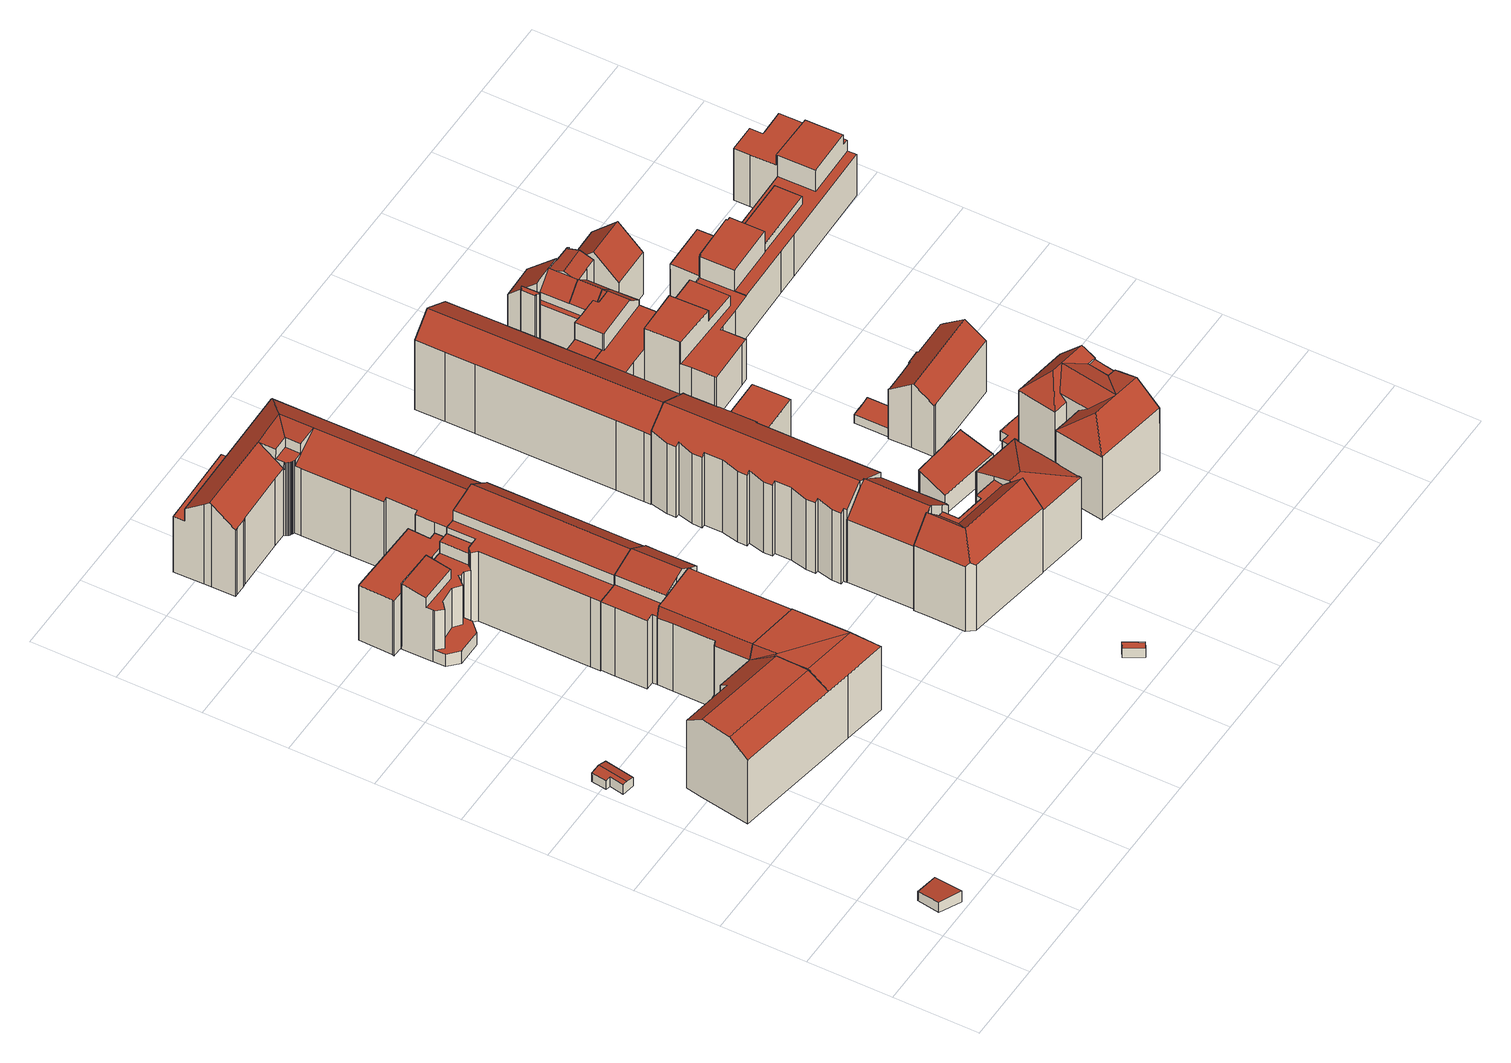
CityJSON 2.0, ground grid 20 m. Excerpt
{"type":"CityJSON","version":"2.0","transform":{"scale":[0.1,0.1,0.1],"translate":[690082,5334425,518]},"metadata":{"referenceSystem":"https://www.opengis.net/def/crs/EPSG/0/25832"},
"CityObjects":{
"building1":{"type":"Building","attributes":{"Gemeindeschluessel":"09162000","HoeheDach":"523.178","HoeheGrund":"520.150","Methode":"2000","NiedrigsteTraufeDesGebaeudes":"522.634","Geometrietyp2DReferenz":"3000","function":"31001_2000","roofType":"1000","measuredHeight":3.03},"geometry":[{"type":"MultiSurface","lod":"2","boundaries":[[[0,1,2,3]],[[4,5,6,7]],[[5,2,1,6]],[[7,0,3,4]],[[6,1,0,7]],[[4,3,2,5]]],"semantics":{"surfaces":[{"type":"RoofSurface"},{"type":"GroundSurface"},{"type":"WallSurface"}],"values":[0,1,2,2,2,2]}}]},
"building2":{"type":"Building","attributes":{"Gemeindeschluessel":"09162000","HoeheDach":"523.079","HoeheGrund":"520.060","Methode":"1000","NiedrigsteTraufeDesGebaeudes":"522.524","Geometrietyp2DReferenz":"3000","function":"31001_2000","roofType":"3100","measuredHeight":3.02},"geometry":[{"type":"MultiSurface","lod":"2","boundaries":[[[8,9,10,11,12]],[[13,14,9,8]],[[15,16,17,18]],[[17,16,19,10,9,14]],[[20,21,19,16,15]],[[21,11,10,19]],[[12,11,21,20]],[[18,17,14,13]],[[8,12,20,15,18,13]]],"semantics":{"surfaces":[{"type":"WallSurface"},{"type":"RoofSurface"},{"type":"GroundSurface"}],"values":[0,0,0,1,0,1,0,0,2]}}]},
"building3":{"type":"Building","attributes":{"Gemeindeschluessel":"09162000","HoeheDach":"541.930","HoeheGrund":"519.830","Methode":"2000","NiedrigsteTraufeDesGebaeudes":"523.800","Geometrietyp2DReferenz":"3000","function":"31001_9998","roofType":"1000","measuredHeight":22.1,"storeysAboveGround":6},"geometry":[{"type":"MultiSurface","lod":"2","boundaries":[[[22,23,24,25]],[[26,27,28,29]],[[30,31,32,33,34,35,36,37]],[[38,39,40,41,29,28]],[[25,24,42,43]],[[40,39,44,45]],[[46,47,23,22]],[[48,32,49,50]],[[51,52,47,46]],[[53,54,55,56]],[[57,32,31]],[[58,38,28,27,59,60]],[[61,62,30,37,63]],[[64,65,58,66,57]],[[59,27,26,67,68,69]],[[70,50,49,71,72,73,74]],[[75,76,52,51]],[[77,78,79,80,81,82,83,84,85,86,87,88,89,53,56,75,51,46,22,25,43,74,73,72,90,68,67,26,29,41,40,45]],[[60,59,69,91,71,49,32]],[[56,55,76,75]],[[92,93,94,64,95,96]],[[97,33,32,48]],[[94,98,99,65,64]],[[90,91,69,68]],[[62,100,31,32,31,30]],[[80,93,92,81]],[[43,42,70,74]],[[101,63,37,36,86,85,84,83]],[[96,61,63,101]],[[86,36,35,87]],[[93,80,79,78,98,94]],[[82,81,92,96,101,83]],[[95,62,61,96]],[[102,99,44,39,38,58]],[[87,35,34,88]],[[64,57,31,100,62,95]],[[34,33,97,54,53,89,88]],[[72,71,91,90]],[[48,50,70,42,24,23,47,52,76,55,54,97]],[[66,58,65,99,102,58,60,32]],[[57,66,32]],[[78,77,45,44,99,98]]],"semantics":{"surfaces":[{"type":"WallSurface"},{"type":"RoofSurface"},{"type":"GroundSurface"}],"values":[0,0,1,0,0,0,0,0,0,0,1,1,1,1,0,0,0,2,1,0,1,0,1,0,0,0,0,0,1,0,0,0,0,1,0,1,0,0,1,0,1,0]}}]},
"building4":{"type":"Building","attributes":{"Gemeindeschluessel":"09162000","HoeheDach":"538.195","HoeheGrund":"519.747","Methode":"2000","NiedrigsteTraufeDesGebaeudes":"523.170","Geometrietyp2DReferenz":"3000","function":"31001_1000","roofType":"1000","measuredHeight":18.45,"storeysAboveGround":5},"geometry":[{"type":"MultiSurface","lod":"2","boundaries":[[[103,104,105,106]],[[107,108,109,110]],[[111,112,113,114,115]],[[116,117,118,104,103,119]],[[110,109,120,121]],[[115,114,122,123]],[[124,125,126,127]],[[128,129,112,111]],[[126,125,130,131,132,133,107,110,121,134,135,136]],[[106,105,137,138]],[[137,105,104,118]],[[139,140,141,124,127,142,117,116,128,111,115,123,143]],[[134,144,145,135]],[[139,132,131,140]],[[141,130,125,124]],[[117,142,146,138,137,118]],[[128,116,119,147,148,129]],[[142,127,126,136,149,146]],[[123,122,150,143]],[[140,131,130,141]],[[113,112,129,148]],[[114,113,148,147]],[[135,145,149,136]],[[121,120,144,134]],[[139,143,150,151,133,132]],[[133,151,108,107]],[[146,149,145,144,120,109,108,151,150,122,114,147,119,103,106,138]]],"semantics":{"surfaces":[{"type":"WallSurface"},{"type":"RoofSurface"},{"type":"GroundSurface"}],"values":[0,0,0,0,0,0,0,0,1,0,1,2,0,0,0,0,0,0,0,0,1,0,0,0,0,0,1]}}]},
"building5":{"type":"Building","attributes":{"Gemeindeschluessel":"09162000","HoeheDach":"535.482","HoeheGrund":"520.010","Methode":"1000","NiedrigsteTraufeDesGebaeudes":"535.482","Geometrietyp2DReferenz":"3000","function":"31001_9998","roofType":"1000","measuredHeight":15.47,"storeysAboveGround":5},"geometry":[{"type":"MultiSurface","lod":"2","boundaries":[[[152,153,154,155]],[[156,157,158,159,160,161,162,163]],[[164,165,166,167]],[[155,154,168,169]],[[170,171,153,152]],[[167,172,158,157,156,163,173,170,152,155,169,164]],[[169,168,165,164]],[[167,166,174,172]],[[161,160,159,174,166,165,168,154,153,171,175,162]],[[173,175,171,170]],[[172,174,159,158]],[[163,162,175,173]]],"semantics":{"surfaces":[{"type":"WallSurface"},{"type":"GroundSurface"},{"type":"RoofSurface"}],"values":[0,0,0,0,0,1,0,0,2,0,0,0]}}]},
"building6":{"type":"Building","attributes":{"Gemeindeschluessel":"09162000","HoeheDach":"543.700","HoeheGrund":"519.780","Methode":"2000","NiedrigsteTraufeDesGebaeudes":"539.237","Geometrietyp2DReferenz":"3000","function":"31001_1000","roofType":"3100","measuredHeight":23.92,"storeysAboveGround":5},"geometry":[{"type":"MultiSurface","lod":"2","boundaries":[[[176,177,178,179]],[[180,181,177,176]],[[45,182,183,40]],[[26,184,185,68]],[[186,40,183,187,188,29]],[[189,185,184,190,191,178,177,181]],[[183,182,192,193,194,187]],[[188,187,194,195,196]],[[197,189,181,180]],[[191,195,194,193,198,199,200,179,178]],[[190,196,195,191]],[[201,29,188,196,190,184,26]],[[202,192,182,45]],[[198,193,192,202]],[[68,185,189,197]],[[202,45,40,186,29,201,26,68,197,180,176,179,200,199,198]]],"semantics":{"surfaces":[{"type":"WallSurface"},{"type":"RoofSurface"},{"type":"GroundSurface"}],"values":[0,0,0,0,0,1,1,1,0,0,0,0,0,0,0,2]}}]},
"building7":{"type":"Building","attributes":{"name":"Berufsfachschule","Gemeindeschluessel":"09162000","HoeheDach":"543.730","HoeheGrund":"519.540","Methode":"2000","NiedrigsteTraufeDesGebaeudes":"539.219","Geometrietyp2DReferenz":"3000","function":"31001_9998","roofType":"3100","measuredHeight":24.19,"storeysAboveGround":5},"geometry":[{"type":"MultiSurface","lod":"2","boundaries":[[[203,204,205,206]],[[207,208,209,210]],[[211,212,213,214]],[[215,216,206,205,217,218,219,220,221]],[[205,204,222,223,224,217]],[[203,206,216,215,221,225,226,227,211,214,207,210,228,229,230,231,232]],[[221,220,233,225]],[[226,234,235,227]],[[225,233,234,226]],[[227,235,212,211]],[[219,218,236,237]],[[231,223,222,232]],[[214,213,208,207]],[[234,233,220,219,237,209,208,213,212,235]],[[237,236,238,229,228,210,209]],[[232,222,204,203]],[[217,224,238,236,218]],[[224,223,231,230,229,238]]],"semantics":{"surfaces":[{"type":"WallSurface"},{"type":"RoofSurface"},{"type":"GroundSurface"}],"values":[0,0,0,0,1,2,0,0,0,0,0,0,0,1,0,0,1,0]}}]},
"building8":{"type":"Building","attributes":{"name":"TRYP Hotel","Gemeindeschluessel":"09162000","HoeheDach":"542.951","HoeheGrund":"519.402","Methode":"2000","NiedrigsteTraufeDesGebaeudes":"519.616","Geometrietyp2DReferenz":"3000","function":"31001_9998","roofType":"3100","measuredHeight":23.55,"storeysAboveGround":6},"geometry":[{"type":"MultiSurface","lod":"2","boundaries":[[[239,240,241,242,243,244]],[[245,246,247,248]],[[249,250,251,252,253,254,255]],[[256,257,258,259]],[[260,261,262,263]],[[264,265,266,267]],[[248,247,268,269]],[[265,270,271,266]],[[272,273,274,275]],[[276,277,278,251,267,266,271]],[[279,280,281,282]],[[283,255,254,284]],[[285,286,287,288]],[[289,290,291,292]],[[293,294,295,296]],[[276,297,298,277]],[[299,300,301,302]],[[272,275,303,304,305,306]],[[258,257,294,293]],[[307,306,305,308]],[[302,301,309,310]],[[311,312,313,314,299,302,310,315,316,317,318,319,240,239,285,288,320,279,282,245,248,269,259,258,293,296,321,322,260,263,323,283,284,324,325,278,277,298,326,307,308,327,328]],[[329,291,290,330]],[[297,276,271,270,331,332]],[[303,328,327,304]],[[324,253,252,325]],[[284,254,253,324]],[[292,291,329,333]],[[311,328,303,275,274,334]],[[241,335,336,337,338,339,309,301,300,340,292,333,242]],[[269,268,341,256,259]],[[282,281,246,245]],[[297,332,326,298]],[[334,342,314,313,312,311]],[[318,336,335,319]],[[333,329,243,242]],[[343,344,345,346,289,273,347]],[[323,263,262,345,344]],[[270,265,264,250,249,343,347,331]],[[320,348,280,279]],[[256,349,346,345,262,261,350,351,295,294,257]],[[288,287,348,320]],[[321,351,350,322]],[[316,338,337,317]],[[334,274,273,289,292,340,342]],[[267,251,250,264]],[[319,335,241,240]],[[256,341,352,349]],[[346,353,290,289]],[[286,244,243,329,330,354,352,341,268,247,246,281,280,348,287]],[[283,323,344,343,249,255]],[[286,285,239,244]],[[296,295,351,321]],[[325,252,251,278]],[[299,314,342,340,300]],[[317,337,336,318]],[[346,349,352,354,353]],[[330,290,353,354]],[[308,305,304,327]],[[322,350,261,260]],[[326,332,331,347,273,272,306,307]],[[310,309,339,315]],[[315,339,338,316]]],"semantics":{"surfaces":[{"type":"WallSurface"},{"type":"RoofSurface"},{"type":"GroundSurface"}],"values":[0,0,1,0,0,1,0,0,0,0,0,0,0,1,0,0,0,1,0,0,0,2,0,1,0,0,0,0,0,1,0,0,0,0,0,0,1,0,0,0,1,0,0,0,1,0,0,0,1,1,0,0,0,0,0,0,0,0,0,0,0,0,0]}}]},
"building9":{"type":"Building","attributes":{"Gemeindeschluessel":"09162000","HoeheDach":"522.780","HoeheGrund":"520.230","Methode":"2000","NiedrigsteTraufeDesGebaeudes":"522.780","Geometrietyp2DReferenz":"3000","function":"31001_2000","roofType":"1000","measuredHeight":2.55},"geometry":[{"type":"MultiSurface","lod":"2","boundaries":[[[355,356,357,358]],[[359,360,357,356]],[[361,362,355,358]],[[362,359,356,355]],[[361,358,357,360]],[[361,360,359,362]]],"semantics":{"surfaces":[{"type":"WallSurface"},{"type":"RoofSurface"},{"type":"GroundSurface"}],"values":[0,0,0,1,2,0]}}]},
"building10":{"type":"Building","attributes":{"Gemeindeschluessel":"09162000","HoeheDach":"543.410","HoeheGrund":"519.970","Methode":"2000","NiedrigsteTraufeDesGebaeudes":"537.778","Geometrietyp2DReferenz":"3000","function":"31001_9998","roofType":"3100","measuredHeight":23.44,"storeysAboveGround":6},"geometry":[{"type":"MultiSurface","lod":"2","boundaries":[[[363,364,365,366]],[[367,368,369,370]],[[371,372,373,374,375,376,377,365,364,378,379,380]],[[381,374,373,382]],[[383,384,385,386]],[[386,385,368,367]],[[387,378,364,363]],[[366,365,377,388]],[[389,390,380,379,391]],[[370,369,390,389]],[[392,375,374,381]],[[388,377,376,393]],[[391,379,378,387]],[[389,391,387,363,366,388,393,392,381,382,394,383,386,367,370]],[[385,384,371,380,390,369,368]],[[394,372,371,384,383]],[[382,373,372,394]],[[393,376,375,392]]],"semantics":{"surfaces":[{"type":"WallSurface"},{"type":"RoofSurface"},{"type":"GroundSurface"}],"values":[0,0,1,0,0,0,0,0,0,0,0,0,0,2,1,0,0,0]}}]},
"building11":{"type":"Building","attributes":{"Gemeindeschluessel":"09162000","HoeheDach":"543.204","HoeheGrund":"519.640","Methode":"2000","NiedrigsteTraufeDesGebaeudes":"537.988","Geometrietyp2DReferenz":"3000","function":"31001_9998","roofType":"3100","measuredHeight":23.56,"storeysAboveGround":6},"geometry":[{"type":"MultiSurface","lod":"2","boundaries":[[[395,396,397,398,399,400]],[[401,402,403,404]],[[405,406,407,408,409,410]],[[411,412,402,401]],[[413,400,399,414,415,416,417]],[[418,419,420,421,405,410]],[[422,423,424,425,426,427,408,407]],[[428,429,398,397,396,430,419,418,410,409,408,427,426,425,431,432,411,401,404,433]],[[429,414,399,398]],[[430,396,395,434,420,419]],[[432,435,412,411]],[[429,428,433,436,415,414]],[[416,437,424,423,422,438,417]],[[421,417,438,422,407,406,405]],[[415,436,403,402,412,435,437,416]],[[404,403,436,433]],[[437,435,432,431,425,424]],[[420,434,395,400,413,417,421]]],"semantics":{"surfaces":[{"type":"WallSurface"},{"type":"RoofSurface"},{"type":"GroundSurface"}],"values":[0,0,0,0,1,0,0,2,0,0,0,0,1,1,1,0,0,1]}}]},
"building12":{"type":"Building","attributes":{"Gemeindeschluessel":"09162000","HoeheDach":"544.030","HoeheGrund":"519.727","Methode":"2000","NiedrigsteTraufeDesGebaeudes":"533.230","Geometrietyp2DReferenz":"3000","function":"31001_1000","roofType":"3100","measuredHeight":24.3,"storeysAboveGround":7},"geometry":[{"type":"MultiSurface","lod":"2","boundaries":[[[439,440,441,442]],[[443,444,445,446]],[[447,448,449,450,451]],[[452,453,454,455]],[[456,457,458,459]],[[460,461,462,463]],[[442,441,464,465]],[[466,467,468,469]],[[470,471,467,466]],[[465,464,472,473]],[[474,475,476,477]],[[478,479,440,439]],[[480,481,482,483]],[[484,485,471,470]],[[486,487,488,489]],[[449,448,479,478]],[[490,488,487,491,492,493,494]],[[495,496,497,498]],[[463,462,499,500]],[[500,499,444,443]],[[501,492,491,502]],[[503,504,505,506]],[[507,508,475,474]],[[495,498,484,470,466,469,509,451,450,449,478,439,442,465,473,456,459,507,474,477,452,455,510,511,503,506,480,483,512,513,514,460,463,500,443,446,515,516,501,502,486,489]],[[459,458,508,507]],[[455,454,517,510]],[[502,491,487,486]],[[460,514,518,461]],[[447,519,520,461,518,521,522,482,481,505,504,523,517,454,453,476,475,508,458,457,472,464,441,440,479,448]],[[510,517,523,511]],[[498,497,485,484]],[[509,519,447,451]],[[516,515,524,525,494,493]],[[512,522,521,513]],[[511,523,504,503]],[[509,469,468,520,519]],[[520,468,467,471,485,497,496,526,525,524,445,444,499,462,461]],[[506,505,481,480]],[[446,445,524,515]],[[494,525,526,490]],[[473,472,457,456]],[[495,489,488,490,526,496]],[[516,493,492,501]],[[477,476,453,452]],[[483,482,522,512]],[[513,521,518,514]]],"semantics":{"surfaces":[{"type":"WallSurface"},{"type":"RoofSurface"},{"type":"GroundSurface"}],"values":[0,0,0,0,0,0,0,0,0,0,0,0,0,0,0,0,1,0,0,0,0,0,0,2,0,0,0,0,1,0,0,0,0,0,0,0,1,0,0,0,0,0,0,0,0,0]}}]},
"building13":{"type":"Building","attributes":{"Gemeindeschluessel":"09162000","HoeheDach":"540.239","HoeheGrund":"519.740","Methode":"1000","NiedrigsteTraufeDesGebaeudes":"537.176","Geometrietyp2DReferenz":"3000","function":"31001_1000","roofType":"3200","measuredHeight":20.5,"storeysAboveGround":4},"geometry":[{"type":"MultiSurface","lod":"2","boundaries":[[[527,528,529,530,531,532]],[[533,534,535,536,537,538,539,540,541,542,543]],[[544,539,538,545]],[[546,536,535,547]],[[548,549,542,550]],[[551,552,549,548]],[[553,537,536,546]],[[545,538,537,553]],[[543,542,549,552,529,528]],[[530,529,552,551]],[[554,541,540,555]],[[556,557,534,533]],[[556,533,558,559]],[[533,543,528,527,560,558]],[[561,560,527,532]],[[555,540,539,544]],[[554,555,544,545,553,546,547,557,556,559,561,532,531,530,551,548,550]],[[547,535,534,557]],[[550,542,541,554]],[[559,558,560,561]]],"semantics":{"surfaces":[{"type":"WallSurface"},{"type":"RoofSurface"},{"type":"GroundSurface"}],"values":[0,1,0,0,0,0,0,0,1,0,0,0,0,1,0,0,2,0,0,0]}}]},
"building14":{"type":"Building","attributes":{"Gemeindeschluessel":"09162000","HoeheDach":"544.020","HoeheGrund":"519.475","Methode":"2000","NiedrigsteTraufeDesGebaeudes":"538.792","Geometrietyp2DReferenz":"3000","function":"31001_1000","roofType":"3100","measuredHeight":24.55,"storeysAboveGround":6},"geometry":[{"type":"MultiSurface","lod":"2","boundaries":[[[562,563,564,565]],[[566,567,565,564]],[[568,563,562,569,570]],[[571,572,573,574]],[[575,576,574,573]],[[577,578,579,580]],[[581,582,572,571]],[[583,584,585,586]],[[587,588,578,577]],[[586,585,589,590]],[[575,573,572,582,579,578,588,591,569,562,565,567,592]],[[590,589,593,594]],[[595,596,584,583]],[[597,592,567,566]],[[580,579,582,581]],[[563,568,595,583,586,590,594,587,577,580,581,571,574,576,597,566,564]],[[568,570,596,595]],[[587,594,593,591,588]],[[589,585,584,596,570,569,591,593]],[[576,575,592,597]]],"semantics":{"surfaces":[{"type":"WallSurface"},{"type":"RoofSurface"},{"type":"GroundSurface"}],"values":[0,0,0,0,0,0,0,0,0,0,1,0,0,0,0,2,0,0,1,0]}}]},
"building15":{"type":"Building","attributes":{"Gemeindeschluessel":"09162000","HoeheDach":"528.560","HoeheGrund":"520.020","Methode":"2000","NiedrigsteTraufeDesGebaeudes":"525.525","Geometrietyp2DReferenz":"3000","function":"31001_2000","roofType":"2100","measuredHeight":8.54,"storeysAboveGround":2},"geometry":[{"type":"MultiSurface","lod":"2","boundaries":[[[598,599,600,601]],[[602,603,604,605,606,598,601]],[[602,607,608,603]],[[609,605,604,610]],[[599,598,606,611]],[[611,606,605,609]],[[610,604,603,608]],[[607,602,601,600]],[[608,607,600,599,611,609,610]]],"semantics":{"surfaces":[{"type":"WallSurface"},{"type":"RoofSurface"},{"type":"GroundSurface"}],"values":[0,1,0,0,0,0,0,0,2]}}]},
"building16":{"type":"Building","attributes":{"Gemeindeschluessel":"09162000","HoeheDach":"522.584","HoeheGrund":"519.984","Methode":"1000","NiedrigsteTraufeDesGebaeudes":"522.584","Geometrietyp2DReferenz":"3000","function":"51009_1610","roofType":"1000","measuredHeight":2.6},"geometry":[{"type":"MultiSurface","lod":"2","boundaries":[[[612,613,614,615]],[[616,617,618,612,615,619]],[[620,621,622,623,614,613]],[[615,614,623,619]],[[617,621,620,618]],[[619,623,622,616]],[[618,620,613,612]],[[616,622,621,617]]],"semantics":{"surfaces":[{"type":"WallSurface"},{"type":"GroundSurface"},{"type":"RoofSurface"}],"values":[0,1,2,0,0,0,0,0]}}]},
"building17":{"type":"Building","attributes":{"Gemeindeschluessel":"09162000","HoeheDach":"531.246","HoeheGrund":"519.816","Methode":"2000","NiedrigsteTraufeDesGebaeudes":"531.246","Geometrietyp2DReferenz":"3000","function":"31001_1000","roofType":"1000","measuredHeight":11.43,"storeysAboveGround":3},"geometry":[{"type":"MultiSurface","lod":"2","boundaries":[[[624,625,626,627]],[[628,629,630,631]],[[628,631,632,624,627,633]],[[627,626,634,633]],[[634,626,625,635,630,629]],[[632,635,625,624]],[[631,630,635,632]],[[633,634,629,628]]],"semantics":{"surfaces":[{"type":"WallSurface"},{"type":"GroundSurface"},{"type":"RoofSurface"}],"values":[0,0,1,0,2,0,0,0]}}]},
"building18":{"type":"Building","attributes":{"Gemeindeschluessel":"09162000","HoeheDach":"542.490","HoeheGrund":"519.746","Methode":"1000","NiedrigsteTraufeDesGebaeudes":"523.944","Geometrietyp2DReferenz":"3000","function":"31001_9998","roofType":"2100","measuredHeight":22.74,"storeysAboveGround":5},"geometry":[{"type":"MultiSurface","lod":"2","boundaries":[[[636,637,638,639]],[[640,641,642,643]],[[644,645,646,647,648,649]],[[640,650,651,652,641]],[[653,654,655]],[[656,657,658,659]],[[660,661,662,651,650]],[[647,646,663,664,665]],[[666,667,642,641,652]],[[645,644,668,669,670,671,672,667,666,673]],[[653,674,675,658,657,676,654]],[[670,669,677,655,654]],[[645,673,662,661,663,646]],[[675,674,650,678]],[[668,644,649,679,680]],[[679,649,648,681,674]],[[637,678,650,640,643,638]],[[665,681,648,647]],[[668,680,677,669]],[[672,671,676,657,656,682]],[[681,660,650,674]],[[671,670,654,676]],[[663,661,660,664]],[[659,636,639,682,656]],[[680,679,674,653,655,677]],[[675,678,637,636,659,658]],[[673,666,652,651,662]],[[667,672,682,639,638,643,642]],[[664,660,681,665]]],"semantics":{"surfaces":[{"type":"WallSurface"},{"type":"RoofSurface"},{"type":"GroundSurface"}],"values":[0,1,0,1,1,0,1,1,0,2,1,0,0,1,0,1,1,0,0,0,1,0,0,1,1,0,0,0,0]}}]},
"building19":{"type":"Building","attributes":{"Gemeindeschluessel":"09162000","HoeheDach":"520.857","HoeheGrund":"518.460","Methode":"1000","NiedrigsteTraufeDesGebaeudes":"520.857","Geometrietyp2DReferenz":"3000","function":"31001_2000","roofType":"1000","measuredHeight":2.4},"geometry":[{"type":"MultiSurface","lod":"2","boundaries":[[[683,684,685,686,687,688,689]],[[685,690,691,686]],[[692,693,694,689,688,687]],[[684,695,690,685]],[[695,696,694,693,692,691,690]],[[684,683,689,694,696,695]],[[686,691,692,687]]],"semantics":{"surfaces":[{"type":"GroundSurface"},{"type":"WallSurface"},{"type":"RoofSurface"}],"values":[0,1,1,1,2,1,1]}}]},
"building20":{"type":"Building","attributes":{"Gemeindeschluessel":"09162000","HoeheDach":"522.380","HoeheGrund":"519.688","Methode":"2000","NiedrigsteTraufeDesGebaeudes":"522.380","Geometrietyp2DReferenz":"3000","function":"31001_2463","roofType":"1000","measuredHeight":2.69,"storeysAboveGround":1},"geometry":[{"type":"MultiSurface","lod":"2","boundaries":[[[697,698,699,700]],[[701,702,703,704]],[[705,706,707,708]],[[707,706,709,710,703,702,711,699,698]],[[708,707,698,697]],[[712,709,706,705]],[[697,700,713,701,704,714,712,705,708]],[[700,699,711,713]],[[714,710,709,712]],[[713,711,702,701]],[[704,703,710,714]]],"semantics":{"surfaces":[{"type":"WallSurface"},{"type":"RoofSurface"},{"type":"GroundSurface"}],"values":[0,0,0,1,0,0,2,0,0,0,0]}}]},
"building21":{"type":"Building","attributes":{"Gemeindeschluessel":"09162000","HoeheDach":"535.830","HoeheGrund":"518.696","Methode":"2000","NiedrigsteTraufeDesGebaeudes":"532.220","Geometrietyp2DReferenz":"3000","function":"31001_1000","roofType":"1000","measuredHeight":17.13,"storeysAboveGround":3},"geometry":[{"type":"MultiSurface","lod":"2","boundaries":[[[715,716,717,718,719,720,721,722,723]],[[724,722,721,725]],[[726,718,717,727]],[[728,729,720,719,730,731,732]],[[727,733,734,732,731]],[[726,727,731,730]],[[727,717,716,733]],[[735,723,722,724]],[[728,732,734,736]],[[725,721,720,729]],[[730,719,718,726]],[[715,737,738,736,734,733,716]],[[738,737,735,724,725,729,728,736]],[[737,715,723,735]]],"semantics":{"surfaces":[{"type":"RoofSurface"},{"type":"WallSurface"},{"type":"GroundSurface"}],"values":[0,1,1,1,0,0,1,1,1,1,1,1,2,1]}}]},
"building22":{"type":"Building","attributes":{"Gemeindeschluessel":"09162000","HoeheDach":"536.670","HoeheGrund":"518.550","Methode":"2000","NiedrigsteTraufeDesGebaeudes":"532.135","Geometrietyp2DReferenz":"3000","function":"31001_9998","roofType":"3100","measuredHeight":18.12,"storeysAboveGround":4},"geometry":[{"type":"MultiSurface","lod":"2","boundaries":[[[685,739,740,684]],[[741,742,743,744,745,746,747,748,749,750,751,752,685,684,753,754,755,756,757]],[[758,759,760,749,748,747]],[[743,761,762,744]],[[763,764,765,766,767,768,769,740,739,770,771,772,760,759]],[[756,766,765,757]],[[773,774,762,761,763,759,758]],[[746,745,744,762,774,773,758,747]],[[754,768,767,755]],[[751,771,770,752]],[[752,770,739,685]],[[760,772,771,751,750,749]],[[684,740,769,753]],[[753,769,768,754]],[[761,743,742,741,757,765,764,763]],[[755,767,766,756]]],"semantics":{"surfaces":[{"type":"WallSurface"},{"type":"GroundSurface"},{"type":"RoofSurface"}],"values":[0,1,0,0,2,0,2,0,0,0,0,0,0,0,0,0]}}]},
"building23":{"type":"Building","attributes":{"Gemeindeschluessel":"09162000","HoeheDach":"533.300","HoeheGrund":"518.443","Methode":"3100","NiedrigsteTraufeDesGebaeudes":"533.300","Geometrietyp2DReferenz":"3000","function":"31001_2000","roofType":"1000","measuredHeight":14.86},"geometry":[{"type":"MultiSurface","lod":"2","boundaries":[[[775,776,777,778,779,780,781,782]],[[783,784,778,777]],[[785,786,775,782]],[[787,788,780,779]],[[788,789,781,780]],[[786,790,776,775]],[[790,783,777,776]],[[789,785,782,781]],[[785,789,788,787,784,783,790,786]],[[784,787,779,778]]],"semantics":{"surfaces":[{"type":"GroundSurface"},{"type":"WallSurface"},{"type":"RoofSurface"}],"values":[0,1,1,1,1,1,1,1,2,1]}}]},
"building24":{"type":"Building","attributes":{"name":"Berufsfachschule und Fachakademie","Gemeindeschluessel":"09162000","HoeheDach":"536.362","HoeheGrund":"518.462","Methode":"2000","NiedrigsteTraufeDesGebaeudes":"529.228","Geometrietyp2DReferenz":"3000","function":"31001_1000","roofType":"2100","measuredHeight":17.9,"storeysAboveGround":3},"geometry":[{"type":"MultiSurface","lod":"2","boundaries":[[[791,792,793,794,795]],[[796,797,798,799,800,801,802]],[[803,804,805,806]],[[807,808,809,810,800,811]],[[812,813,814,815]],[[816,817,818,806,805,819]],[[815,814,820,821]],[[808,822,823,824,821,820,809]],[[730,802,801,825,826,827]],[[732,828,792,791,829]],[[803,806,818,817,830,831,832,833,834,835,836,837,812,815,821,824,823,838,839]],[[811,800,799]],[[835,840,841,836]],[[842,800,810,809,820,814,813,843]],[[834,833,832,732,829,730,827,840,835]],[[823,822,844,838]],[[828,845,792]],[[795,796,802]],[[797,796,795,794]],[[825,801,800,842,843,846]],[[841,846,843,813,812,837,836]],[[819,805,804,847,844,822,808,807,811,799,848]],[[845,828,732,832,831,830,849]],[[827,826,825,846,841,840]],[[848,799,798,797]],[[838,844,847,839]],[[829,791,795,802,730]],[[839,847,804,803]],[[817,816,849,830]],[[793,792,845,849,816,819,848,797,794]]],"semantics":{"surfaces":[{"type":"WallSurface"},{"type":"RoofSurface"},{"type":"GroundSurface"}],"values":[0,1,0,0,0,0,0,0,0,1,2,0,0,1,0,0,0,0,0,0,0,1,0,1,0,0,1,0,0,1]}}]},
"building25":{"type":"Building","attributes":{"Gemeindeschluessel":"09162000","HoeheDach":"525.160","HoeheGrund":"519.750","Methode":"2000","NiedrigsteTraufeDesGebaeudes":"525.160","Geometrietyp2DReferenz":"3000","function":"31001_2000","roofType":"1000","measuredHeight":5.41},"geometry":[{"type":"MultiSurface","lod":"2","boundaries":[[[850,851,852,853,854,855]],[[856,850,855,857]],[[855,854,853,858,859,857]],[[856,860,851,850]],[[852,851,860,861,858,853]],[[856,857,859,858,861,860]]],"semantics":{"surfaces":[{"type":"RoofSurface"},{"type":"WallSurface"},{"type":"GroundSurface"}],"values":[0,1,1,1,1,2]}}]},
"building26":{"type":"Building","attributes":{"Gemeindeschluessel":"09162000","HoeheDach":"537.470","HoeheGrund":"519.682","Methode":"2000","NiedrigsteTraufeDesGebaeudes":"531.589","Geometrietyp2DReferenz":"3000","function":"31001_9998","roofType":"3100","measuredHeight":17.79,"storeysAboveGround":1},"geometry":[{"type":"MultiSurface","lod":"2","boundaries":[[[862,863,864,865]],[[866,867,868,869,870]],[[865,870,869,871,862]],[[872,873,868,867]],[[869,868,873,871]],[[873,872,863,862,871]],[[866,870,865,864]],[[866,864,863,872,867]]],"semantics":{"surfaces":[{"type":"RoofSurface"},{"type":"GroundSurface"},{"type":"WallSurface"}],"values":[0,1,2,2,2,0,2,2]}}]},
"building27":{"type":"Building","attributes":{"Gemeindeschluessel":"09162000","HoeheDach":"537.187","HoeheGrund":"519.740","Methode":"2000","NiedrigsteTraufeDesGebaeudes":"531.170","Geometrietyp2DReferenz":"3000","function":"31001_1000","roofType":"9999","measuredHeight":17.45,"storeysAboveGround":5},"geometry":[{"type":"MultiSurface","lod":"2","boundaries":[[[874,875,876,877]],[[878,879,880,881,882,883]],[[884,885,886,887]],[[888,889,890,891]],[[892,893,894,895,896]],[[897,898,899,900]],[[901,902,903,904,905]],[[906,907,908,909]],[[910,911,912,913]],[[893,892,905,914]],[[915,876,875,916,917,912,911,918,919,920,921]],[[922,923,924,925]],[[926,927,928,929,930,931,932,933]],[[934,926,933,935,936,937]],[[914,905,904,938,939]],[[915,940,877,876]],[[904,903,941,942]],[[943,941,903,902,944]],[[945,946,947,948]],[[924,923,949,950,951]],[[934,937,880,879]],[[939,938,928,927]],[[952,917,916,953]],[[931,954,955,956,957,932]],[[958,908,907,959]],[[960,634,626,961]],[[962,963,898,897]],[[964,965,883,882,935,933,932,957,966]],[[943,967,968,969,942,941]],[[970,971,634,960]],[[953,916,875,874]],[[972,965,964,909,973]],[[942,969,929,928,938,904]],[[922,974,921,920,949,923]],[[930,929,969,968]],[[900,899,975,976]],[[977,978,979,974,922,925,947,946,972,973,958,959,980,981,956,955]],[[891,890,971,970]],[[982,940,915,921,974,979]],[[983,984,963,962]],[[985,986,987,967,943,944]],[[959,907,906,980]],[[931,930,968,967,987,975,899,898,963,984,886,885,988,954]],[[948,947,925,989]],[[945,878,883,965,972,946]],[[910,989,925,924,951,918,911]],[[990,901,889,888]],[[976,975,987,986]],[[991,992,993,884,887,983,962,897,900,976,986,985,990,888,891,970,960,961,895,894,893,914,939,927,926,934,879,878,945,948,989,910,913,952,953,874,877,940,982]],[[991,978,977,992]],[[887,886,984,983]],[[973,909,908,958]],[[892,896,626,634,971,890,889,901,905]],[[936,881,880,937]],[[985,944,902,901,990]],[[961,626,896,895]],[[964,966,981,980,906,909]],[[981,966,957,956]],[[993,988,885,884]],[[979,978,991,982]],[[919,950,949,920]],[[913,912,917,952]],[[918,951,950,919]],[[936,935,882,881]],[[977,955,954,988,993,992]]],"semantics":{"surfaces":[{"type":"WallSurface"},{"type":"RoofSurface"},{"type":"GroundSurface"}],"values":[0,0,0,0,0,0,0,1,0,0,1,0,0,0,0,0,0,1,0,1,0,0,0,0,0,0,0,1,0,0,0,0,1,0,0,0,1,0,0,0,0,0,1,0,0,0,0,0,2,0,0,0,1,1,0,0,0,0,0,0,0,0,0,0,0]}}]}
},
"vertices":[
[89,8,52],[100,77,46],[48,86,46],[39,33,50],[39,33,21],[48,86,21],[100,77,21],[89,8,21],
[11,820,21],[11,820,45],[32,817,51],[53,813,45],[53,813,21],[5,783,21],[5,783,45],[10,747,21],[10,747,48],[16,781,48],[16,781,21],[20,745,51],[41,742,21],[41,742,45],
[269,700,18],[269,700,58],[280,705,58],[280,705,18],[341,846,18],[341,846,236],[395,847,237],[395,847,18],[315,569,239],[315,574,236],[314,631,197],[223,646,197],[222,645,198],[219,628,209],[92,648,210],[85,607,239],[442,847,239],[453,847,226],[453,847,18],[442,847,18],[292,709,58],[292,709,18],[475,847,198],[475,847,18],[259,694,18],[259,694,58],[314,631,58],[313,712,197],[313,712,58],[249,686,18],[249,686,58],[227,656,18],[227,656,58],[233,667,58],[233,667,18],[325,572,236],[445,609,239],[322,846,235],[324,629,235],[315,496,236],[315,526,238],[73,537,236],[447,474,239],[446,609,239],[324,629,236],[322,846,18],[315,846,18],[315,846,207],[304,712,58],[316,712,209],[316,712,18],[313,712,18],[304,712,18],[241,677,18],[241,677,58],[478,604,18],[479,457,18],[479,423,18],[479,422,18],[377,439,18],[316,449,18],[66,491,18],[73,537,18],[85,607,18],[92,648,18],[219,628,18],[222,645,18],[223,646,18],[316,810,18],[316,810,209],[377,439,198],[479,422,198],[479,423,198],[315,496,239],[316,449,198],[223,646,58],[479,457,198],[478,604,198],[315,569,236],[66,491,198],[446,609,237],
[241,1338,163],[241,1338,202],[241,1281,190],[241,1281,163],[257,1273,52],[257,1273,163],[237,1251,163],[237,1251,52],[321,1270,17],[321,1270,196],[293,1269,196],[293,1269,163],[293,1269,17],[266,1338,17],[146,1340,17],[146,1340,202],[266,1338,163],[219,1266,163],[219,1266,52],[282,1258,163],[282,1258,17],[171,1215,17],[171,1215,52],[147,1238,52],[147,1238,17],[320,1336,17],[320,1336,196],[231,1215,52],[255,1239,52],[255,1268,52],[262,1268,52],[177,1262,52],[160,1248,52],[147,1263,52],[147,1283,190],[147,1283,163],[255,1268,17],[255,1239,17],[231,1215,17],[147,1268,17],[271,1268,17],[177,1262,163],[160,1248,163],[147,1268,163],[293,1337,163],[293,1337,196],[147,1263,163],[271,1268,163],[262,1268,163],
[126,1425,20],[126,1425,175],[311,1420,175],[311,1420,20],[120,1341,20],[146,1340,20],[266,1338,20],[266,1338,175],[146,1340,175],[120,1341,175],[119,1341,175],[119,1341,20],[327,1368,20],[327,1368,175],[327,1336,175],[327,1336,20],[309,1368,175],[309,1368,20],[122,1425,20],[122,1425,175],[320,1336,20],[120,1346,20],[320,1336,175],[120,1346,175],
[294,932,18],[294,932,212],[294,964,212],[294,964,18],[294,857,18],[294,857,212],[475,847,215],[453,847,231],[341,846,212],[315,846,212],[417,847,18],[417,847,257],[395,847,251],[315,857,212],[351,846,212],[350,964,212],[474,932,215],[474,965,215],[416,965,257],[350,964,240],[351,846,240],[315,857,18],[474,965,18],[416,965,18],[350,964,18],[351,846,18],[474,932,18],
[473,987,15],[473,987,212],[474,965,212],[474,965,15],[320,1336,15],[320,1336,213],[327,1336,213],[327,1336,15],[293,1269,15],[293,1269,213],[321,1270,213],[321,1270,15],[347,964,15],[415,965,15],[415,965,257],[347,964,241],[347,964,213],[294,964,213],[294,964,15],[471,1330,212],[470,1331,212],[412,1333,257],[294,987,15],[293,1247,15],[282,1258,15],[343,1335,15],[400,1334,15],[412,1333,15],[470,1331,15],[471,1330,15],[294,987,213],[293,1247,213],[282,1258,213],[343,1335,241],[343,1335,213],[400,1334,254],
[324,1691,14],[324,1677,14],[324,1677,205],[324,1690,205],[324,1690,220],[324,1691,220],[312,1699,14],[312,1699,220],[311,1700,220],[311,1700,14],[108,1820,171],[307,1824,171],[307,1839,171],[307,1851,171],[138,1847,171],[113,1846,171],[107,1846,171],[309,1704,199],[307,1707,202],[307,1707,14],[309,1704,14],[110,1703,14],[110,1703,201],[109,1758,246],[109,1758,14],[307,1824,16],[321,1824,16],[320,1839,16],[307,1839,16],[309,1703,220],[309,1703,14],[321,1824,90],[320,1839,90],[466,1826,90],[466,1826,204],[467,1712,204],[467,1712,90],[447,1840,90],[447,1840,14],[307,1839,14],[315,1695,14],[315,1695,220],[313,1697,220],[313,1697,14],[107,1846,14],[113,1846,14],[320,1693,14],[320,1693,220],[319,1693,220],[319,1693,14],[396,1768,250],[347,1726,247],[347,1690,247],[397,1689,250],[273,1707,14],[273,1707,202],[148,1704,201],[148,1704,14],[452,1835,90],[452,1835,14],[400,1333,14],[400,1333,249],[327,1336,205],[327,1336,14],[481,1712,90],[481,1806,90],[476,1812,90],[478,1814,90],[478,1814,14],[476,1812,14],[327,1368,205],[327,1368,14],[467,1712,14],[469,1485,14],[470,1415,14],[470,1332,14],[326,1413,14],[334,1413,14],[334,1485,14],[326,1484,14],[325,1561,14],[317,1695,14],[142,1703,14],[116,1703,14],[109,1775,14],[138,1847,14],[307,1851,14],[454,1838,14],[481,1806,14],[481,1712,14],[347,1690,220],[347,1726,220],[465,1827,90],[454,1838,90],[347,1690,219],[467,1712,205],[325,1561,205],[326,1484,205],[334,1485,210],[334,1413,210],[326,1413,205],[401,1333,250],[309,1704,220],[470,1332,205],[108,1820,204],[109,1775,240],[109,1763,250],[308,1766,249],[465,1827,204],[317,1695,220],[309,1707,201],[116,1703,201],[142,1703,201],[309,1707,220],[308,1726,247],[308,1726,220],
[847,78,48],[862,87,48],[862,87,22],[847,78,22],[885,46,48],[885,46,22],[870,37,22],[870,37,48],
[892,663,20],[892,663,198],[892,655,198],[892,655,20],[755,662,20],[755,662,198],[757,662,199],[757,662,20],[825,508,254],[827,508,253],[869,507,218],[892,507,199],[892,511,199],[894,511,198],[894,513,198],[891,663,199],[826,662,252],[824,663,254],[892,507,20],[869,507,20],[809,508,20],[809,508,240],[757,508,198],[757,508,20],[891,663,20],[894,513,20],[808,663,20],[808,663,242],[826,662,20],[892,511,20],[894,511,20],[827,508,20],
[978,338,200],[978,338,16],[987,389,16],[987,390,16],[987,390,251],[987,389,252],[940,458,16],[940,458,200],[942,471,200],[942,471,16],[757,389,200],[757,478,200],[757,508,200],[757,508,16],[757,478,16],[757,389,16],[869,469,16],[869,469,200],[856,410,252],[992,423,218],[995,440,200],[856,462,200],[806,418,252],[764,381,16],[771,372,16],[771,372,200],[764,381,208],[806,508,252],[809,508,249],[827,507,230],[827,507,16],[809,508,16],[806,508,16],[995,440,16],[992,423,16],[856,358,16],[856,507,16],[869,507,16],[999,462,16],[856,358,200],[869,507,200],[999,462,200],[856,507,200],[806,470,252],
[748,693,17],[748,693,217],[756,730,223],[756,730,17],[886,1110,17],[886,1110,213],[887,1054,213],[887,1054,17],[757,662,223],[757,671,223],[757,671,17],[757,667,17],[757,662,17],[746,888,17],[746,888,217],[746,910,217],[746,910,17],[756,791,17],[756,791,223],[755,829,223],[755,829,17],[804,1115,17],[804,1115,260],[886,1117,213],[886,1117,17],[748,730,217],[748,730,17],[891,663,17],[891,663,213],[826,662,250],[826,662,17],[891,665,17],[891,665,213],[747,752,217],[747,752,17],[746,851,17],[746,851,217],[755,888,223],[755,888,17],[748,671,17],[748,671,217],[753,1051,17],[753,1051,223],[744,1051,217],[744,1051,17],[890,734,17],[890,734,213],[1031,959,17],[1031,959,152],[1031,953,152],[1031,953,17],[892,950,152],[1030,1023,152],[1029,1041,152],[1027,1041,152],[891,1038,152],[888,950,17],[888,950,213],[889,799,213],[889,799,17],[886,1115,213],[886,1115,17],[1029,1041,17],[1030,1023,17],[745,991,17],[745,991,217],[745,1014,217],[745,1014,17],[747,829,17],[747,829,217],[808,663,17],[754,949,17],[754,992,17],[744,1073,17],[752,1112,17],[752,1114,17],[887,1038,17],[1027,1041,17],[754,949,223],[752,1114,224],[808,663,260],[809,663,260],[752,1112,224],[744,1073,217],[754,992,223],[887,1038,213],[891,1038,210],[892,950,210],
[992,423,222],[992,424,222],[999,462,209],[999,462,17],[992,424,17],[992,423,17],[1099,319,192],[1100,326,192],[1098,326,192],[1107,376,192],[1108,376,192],[1117,432,192],[1116,432,192],[1124,483,192],[1126,482,192],[1127,490,192],[1027,418,222],[1116,432,17],[1117,432,17],[1107,376,17],[1098,326,17],[1006,509,17],[1006,509,192],[1127,490,17],[1006,507,17],[1006,507,193],[1108,376,17],[1126,482,17],[1124,483,17],[1099,319,17],[1100,326,17],[978,338,192],[978,338,17],[987,390,210],[987,390,17],
[804,1115,259],[804,1115,15],[886,1117,15],[886,1117,208],[885,1134,15],[885,1134,208],[752,1114,15],[803,1115,260],[752,1114,211],[876,1420,15],[876,1420,212],[878,1358,211],[878,1358,15],[881,1285,210],[881,1285,15],[869,1659,15],[869,1659,215],[871,1590,214],[871,1590,15],[873,1522,15],[873,1522,213],[752,1196,15],[752,1196,212],[748,1519,212],[748,1519,15],[812,1658,15],[812,1658,250],[747,1588,212],[747,1588,15],[796,1658,260],[883,1199,209],[746,1658,212],[746,1658,15],[752,1131,15],[752,1131,212],[883,1199,15],
[1168,563,75],[1168,563,20],[1168,638,20],[1168,638,105],[1168,639,106],[1032,655,103],[1030,655,103],[1030,653,102],[1019,588,75],[1168,639,20],[1032,655,20],[1030,653,20],[1030,655,20],[1019,588,20],
[1160,656,20],[1160,656,46],[1160,653,46],[1160,653,20],[1096,669,20],[1153,670,20],[1153,656,20],[1096,653,20],[1153,656,46],[1153,670,46],[1096,669,46],[1096,653,46],
[979,1423,18],[979,1423,132],[980,1360,132],[980,1360,18],[876,1420,18],[876,1420,132],[925,1421,132],[925,1421,18],[975,1422,18],[878,1358,18],[878,1358,132],[975,1422,132],
[1264,450,59],[1264,450,195],[1229,455,195],[1229,455,59],[1287,493,245],[1247,548,197],[1245,549,196],[1229,456,196],[1361,385,17],[1368,425,17],[1368,425,226],[1363,394,226],[1363,394,230],[1361,385,233],[1314,489,245],[1376,479,245],[1375,528,197],[1226,359,245],[1185,428,196],[1166,311,196],[1224,422,59],[1224,422,195],[1258,417,195],[1258,417,59],[1351,449,230],[1372,446,230],[1376,473,243],[1372,446,226],[1351,449,226],[1342,398,226],[1375,528,17],[1245,549,17],[1344,280,17],[1166,310,17],[1185,428,17],[1224,421,17],[1229,454,17],[1376,473,17],[1290,349,245],[1255,395,213],[1224,421,196],[1166,310,196],[1266,466,213],[1353,338,245],[1344,280,196],[1342,398,230],[1229,454,59],
[1219,884,5],[1220,802,5],[1165,801,5],[1164,883,5],[1185,883,5],[1205,884,5],[1219,885,5],[1165,801,29],[1164,883,29],[1185,883,29],[1205,884,29],[1219,885,29],[1220,802,29],[1219,884,29],
[1231,553,17],[1231,553,44],[1236,582,44],[1236,582,17],[1258,599,17],[1258,599,44],[1285,595,44],[1285,595,17],[1277,545,17],[1277,545,44],[1251,550,44],[1251,550,17],[1325,537,44],[1333,587,44],[1255,579,44],[1325,537,17],[1255,579,17],[1333,587,17],
[981,1356,178],[1091,1359,178],[1090,1411,178],[1053,1410,178],[1052,1423,178],[1040,1423,178],[1003,1422,178],[979,1423,178],[980,1360,178],[979,1423,7],[1003,1422,7],[1053,1410,142],[1090,1411,175],[1126,1425,7],[1040,1423,7],[1052,1423,142],[1090,1424,175],[1126,1425,144],[1091,1359,175],[1127,1360,145],[980,1360,7],[1127,1360,7],[981,1356,7],[1006,1357,7],
[1165,801,144],[1220,802,144],[1372,797,5],[1372,748,5],[1373,699,5],[1167,696,5],[1166,696,5],[1165,696,5],[1162,696,5],[1162,744,5],[1162,748,5],[1161,794,5],[1161,802,5],[1163,802,5],[1250,803,5],[1250,807,5],[1283,807,5],[1283,803,5],[1372,804,5],[1162,696,150],[1162,744,187],[1162,748,184],[1373,699,150],[1167,696,150],[1372,748,187],[1372,797,150],[1372,804,144],[1283,803,144],[1283,807,142],[1250,807,141],[1250,803,144],[1163,802,144],[1161,802,144],[1161,794,150],[1165,696,150],[1166,696,150],
[1037,1579,4],[1038,1537,4],[1035,1538,4],[1031,1542,4],[1026,1542,4],[1026,1575,4],[1030,1575,4],[1034,1579,4],[1035,1538,153],[1031,1542,153],[1034,1579,153],[1037,1579,153],[1026,1542,153],[1026,1575,153],[1030,1575,153],[1038,1537,153],
[1089,1479,177],[1094,1479,173],[1089,1479,173],[1088,1479,173],[1088,1479,176],[1088,1479,177],[1088,1492,177],[1088,1512,177],[1087,1533,177],[1087,1546,177],[1050,1545,142],[1051,1478,142],[1159,1541,5],[1159,1541,175],[1156,1541,175],[1156,1541,5],[1093,1546,173],[1118,1547,173],[1118,1547,177],[1093,1546,177],[1087,1546,173],[1037,1579,5],[1037,1579,144],[1037,1612,112],[1037,1612,5],[1156,1482,173],[1156,1482,5],[1156,1514,5],[1156,1514,184],[1119,1615,112],[1119,1615,5],[1118,1545,173],[1118,1545,5],[1118,1547,5],[1050,1545,121],[1051,1478,121],[1052,1423,121],[1125,1480,144],[1090,1424,177],[1125,1481,5],[1125,1480,5],[1126,1425,5],[1090,1424,5],[1052,1423,5],[1040,1423,5],[1038,1537,5],[1038,1544,5],[1158,1545,5],[1159,1545,5],[1040,1423,121],[1038,1537,121],[1050,1545,177],[1038,1544,177],[1158,1545,174],[1125,1480,173],[1038,1544,121],[1159,1545,174],[1088,1512,184],[1125,1481,173],
[1158,1545,72],[1158,1616,72],[1147,1616,72],[1119,1615,72],[1118,1555,72],[1118,1545,72],[1158,1545,18],[1118,1545,18],[1119,1615,18],[1118,1555,18],[1158,1616,18],[1147,1616,18],
[1255,1484,195],[1156,1482,195],[1157,1423,136],[1255,1425,136],[1157,1423,17],[1156,1541,17],[1159,1541,17],[1254,1543,17],[1255,1425,17],[1254,1543,136],[1156,1541,136],[1159,1541,137],
[1652,1373,17],[1652,1373,163],[1709,1375,163],[1709,1375,17],[1372,1297,17],[1370,1367,17],[1370,1367,132],[1372,1301,132],[1372,1301,192],[1372,1297,192],[1157,1183,17],[1157,1183,132],[1149,1183,132],[1149,1183,17],[979,1287,17],[979,1287,132],[928,1286,132],[928,1286,17],[1127,1360,132],[1127,1360,17],[1006,1357,17],[981,1356,17],[981,1356,132],[1132,1125,17],[1132,1125,132],[1027,1122,132],[1027,1122,17],[1023,1288,132],[1023,1288,192],[1129,1291,192],[1129,1291,161],[1129,1291,132],[1381,1217,155],[1536,1220,155],[1535,1283,155],[1380,1280,155],[1578,1366,17],[1578,1366,163],[1578,1403,163],[1578,1403,17],[1129,1291,17],[1712,1223,163],[1643,1373,163],[1643,1404,163],[1580,1306,163],[1694,1305,163],[1696,1218,163],[1712,1218,163],[1581,1215,133],[1581,1215,192],[1580,1302,192],[1580,1302,133],[1260,1294,17],[1206,1293,17],[1206,1293,161],[1214,1293,161],[1214,1293,132],[1254,1294,132],[1254,1294,192],[1260,1294,192],[1258,1364,17],[1259,1296,192],[1259,1296,132],[1258,1364,132],[1154,1292,161],[1154,1292,17],[1712,1223,17],[1132,1202,192],[1132,1202,161],[1025,1204,192],[1025,1207,192],[1397,1298,17],[1397,1298,133],[1449,1299,133],[1449,1299,17],[1696,1218,192],[1694,1305,192],[1580,1306,192],[1643,1404,17],[1643,1373,17],[1257,1186,132],[1257,1186,133],[1256,1213,133],[1256,1213,192],[1535,1283,133],[1536,1220,133],[878,1358,17],[980,1360,17],[1151,1126,17],[1151,1126,132],[1380,1280,192],[1380,1297,192],[1381,1216,192],[1025,1204,132],[1216,1200,132],[1216,1200,161],[881,1285,17],[881,1285,132],[1380,1297,133],[1380,1280,133],[1712,1218,133],[1027,1126,132],[1027,1126,17],[1400,1189,133],[1451,1190,133],[1713,1196,133],[1381,1217,133],[1381,1216,133],[1713,1196,17],[1150,1130,17],[1150,1130,132],[1025,1207,17],[1026,1180,17],[1026,1180,132],[1208,1184,132],[1580,1302,17],[1023,1288,17],[1451,1190,17],[1400,1189,17],[1208,1184,17]
]}
